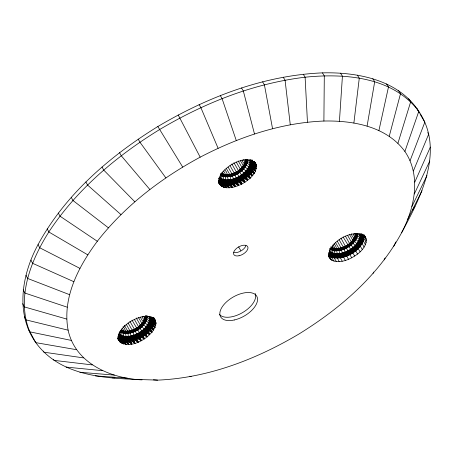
<?xml version="1.0" encoding="UTF-8"?>
<svg xmlns="http://www.w3.org/2000/svg" width="453" height="453" viewBox="0 0 453 453"><rect width="100%" height="100%" fill="white"/><g stroke="black" fill="none" stroke-linecap="round" stroke-linejoin="round"><path stroke-width="0.68" d="M254.603 163.227C254.49 158.08 254.688 167.995 252.678 169.416C251.273 171.783 249.399 173.833 247.344 175.651C242.933 179.473 237.649 182.327 231.981 183.759C227.74 184.739 222.638 185.237 218.997 182.361C217.497 180.849 220.985 185.526 220.526 185.334C222.18 186.868 224.388 187.514 226.585 187.757C231.902 188.08 237.117 186.376 241.811 184.003C248.844 180.056 259.41 172.106 255.333 162.933C248.89 156.727 238.714 160.707 231.891 164.399C225.339 168.34 214.994 177.021 220.526 185.334L218.997 182.361L222.123 186.517L220.707 183.454L224.161 187.332L222.848 184.173L226.585 187.757L225.362 184.496L229.326 187.78L228.17 184.416L232.31 187.395L231.2 183.941L235.447 186.625L234.36 183.069L238.64 185.481L237.559 181.84L241.811 184.003L240.702 180.283L244.858 182.231L243.708 178.448L247.7 180.215L246.483 176.381L250.249 178.018L248.946 174.139L252.434 175.69L251.036 171.795L254.195 173.312L252.678 169.416L255.481 170.951L253.839 167.066L256.251 168.663L254.478 164.813L254.603 163.227L256.483 166.528L254.478 164.813L254.28 165.73M142.066 379.869C111.161 378.685 75.204 363.414 68.126 330.18C62.004 297.825 78.556 266.46 97.31 241.285C124.779 205.996 160.991 178.295 200.181 157.168C238.465 137.208 280.464 122.763 323.895 121.036L324.297 75.861L322.411 72.871C263.94 75.328 207.791 96.942 157.854 126.523C109.881 156.126 65.238 194.439 38.063 244.586C21.937 274.241 15.085 313.436 35.793 342.644C63.556 380.463 115.73 378.47 157.604 380.129C207.774 378.017 255.951 359.472 298.793 334.099C339.954 308.697 378.255 275.826 401.568 232.802C420.984 196.981 444.965 150.169 418.799 111.353C398.43 79.751 357.451 71.982 322.411 72.871M118.023 338.516C126.155 344.507 137.35 339.054 144.62 334.031C148.488 331.098 152.129 327.411 153.669 322.706C154.784 319.11 152.842 314.693 155.979 323.125C155.164 336.483 126.302 353.674 117.927 338.68M245.69 159.598C244.343 169.762 230.543 177.684 221.16 173.38M245.922 159.513C244.569 169.784 230.939 177.548 221.375 173.788M246.172 159.467C244.779 169.983 230.503 178.176 220.798 173.72M246.421 159.45C245.005 170.13 230.509 178.448 220.651 173.924M246.67 159.462C245.249 170.215 230.979 178.346 220.962 174.405M246.913 159.513C245.475 170.396 231.024 178.629 220.888 174.643M247.14 159.592C245.673 170.673 230.628 179.303 220.401 174.609L220.328 178.267L219.314 179.36L218.816 180.73L219.116 182.468M220.385 174.841C230.702 179.575 245.871 170.872 247.349 159.699L247.531 159.83C246.047 171.075 230.781 179.83 220.407 175.068M247.531 159.83C246.659 171.098 230.804 180.124 220.464 175.283M247.689 159.988C246.726 171.325 230.928 180.305 220.554 175.481M247.808 160.164L250.322 161.415L251.783 161.115L253.221 161.398C251.675 175.39 231.579 186.942 218.816 180.73M253.221 161.398L253.635 161.613C252.072 175.792 231.715 187.485 218.788 181.194M253.635 161.613L254.008 161.885C252.423 176.189 231.874 188.001 218.827 181.647M401.568 232.802C414.495 208.255 421.596 176.019 404.891 151.461C386.579 126.393 353.074 120.373 323.895 121.036M117.956 338.623L120.022 341.93C118.935 339.897 117.973 336.817 120.272 335.192L120.294 331.505L121.019 330.248C130.362 333.833 142.735 326.636 145.198 317.134L146.647 317.213L149.835 319.161L152.282 319.139L154.082 320.509M339.427 121.302L342.423 76.166L340.52 73.176M330.707 246.908C339.914 251.902 353.68 243.793 355.599 233.89C361.035 233.052 354.206 242.247 352.808 243.159C348.402 247.213 342.757 250.124 336.738 250.662C333.618 252.593 328.555 245.401 329.807 251.726L328.759 252.791C340.135 259.903 362.298 247.361 361.42 233.793M118.001 336.403C129.801 343.855 152.027 331.035 152.157 317.225L150.685 317.174C150.617 330.124 129.111 342.632 118.29 334.739L119.06 334.093L119.207 332.74M355.837 233.816C353.878 243.754 341.217 250.917 331.63 247.893L331.126 249.008L331.154 252.729C328.55 254.762 330.254 258.38 332.004 260.345C340.758 263.901 350.48 259.212 357.581 254.048C363.034 249.931 369.591 241.789 364.274 235.113M356.081 233.776C354.093 243.878 341.222 251.16 331.477 248.085M356.335 233.765C354.314 244.025 341.239 251.421 331.341 248.301M356.585 233.788C354.54 244.269 340.333 252.581 330.458 247.95M356.822 233.839C354.756 244.456 340.373 252.87 330.373 248.176M357.055 233.924C354.959 244.648 340.43 253.153 330.322 248.414M357.258 234.037C355.146 244.92 340.022 253.833 329.903 248.346M357.445 234.173C355.322 245.124 340.101 254.093 329.92 248.572M252.446 169.813L254.575 164.094L254.008 161.885M353.884 122.984L359.286 78.131L357.36 75.136M367.094 126.059L374.699 81.721L372.762 78.726M150.838 327.995L151.03 327.032L153.482 323.272L153.686 317.593M378.923 130.504L388.498 86.902L386.551 83.901M250.719 172.191L250.951 171.228L253.595 167.644L255.481 170.951L253.017 168.822M389.24 136.262L400.531 93.618L398.572 90.611M397.927 143.273L410.673 101.8L408.697 98.782M404.891 151.461L418.799 111.353C392.91 76.784 344.778 73.137 305.112 77.208C253.425 83.426 204.116 103.069 159.581 129.569C116.517 156.002 76.795 189.49 48.833 231.976C30.493 260.922 16.093 298.091 29.762 331.828L71.438 340.435M248.567 174.524L248.907 173.573L252.31 170.011L254.195 173.312L251.489 171.206M152.061 326.211L146.817 331.681L146.415 332.615L141.251 335.764L140.713 336.596L134.977 338.81L133.85 339.665L138.137 342.077L137.049 338.436L141.302 340.599L140.198 336.879L144.354 338.827L143.199 335.044L147.191 336.811L145.974 332.972L149.739 334.608L148.442 330.735L151.931 332.287L150.526 328.391L151.03 327.032L152.406 325.616L154.099 319.988M410.061 160.73L424.829 122.168L420.163 114.326M413.374 170.985L428.691 134.133L427.694 132.61M373.085 273.346L373.64 272.066M414.795 182.117L430.35 147.117M246.041 176.738L246.472 175.821L250.554 172.389L252.434 175.69L249.507 173.561M414.308 193.997L429.784 160.979M384.189 259.88L385.084 257.995M411.924 206.494L426.998 175.56M393.719 246.319L395.877 241.959M407.66 219.479L422.026 190.707M243.221 178.771L243.725 177.899L248.363 174.711L250.249 178.018L247.128 175.832M412.451 210.492L414.92 206.251M240.186 180.571L240.741 179.756L245.815 176.913L247.7 180.215L244.427 177.95M153.941 321.59L153.42 322.343L153.669 322.706M237.027 182.072L237.61 181.336L242.978 178.929L244.858 182.231L241.472 179.852M134.382 339.49L134.977 338.81L137.582 338.204L138.159 337.44L143.686 334.716L144.167 333.827L148.822 330.35L149.128 329.393L141.936 323.544L138.522 317.559M233.827 183.244L234.416 182.593L239.926 180.702L241.811 184.003L238.352 181.483M153.261 323.85L152.48 324.659L152.723 325.022M131.211 340.418L131.795 339.829L136.783 338.555M230.685 184.048L231.256 183.488L236.76 182.18L238.64 185.481L235.158 182.797M128.154 340.967L128.703 340.469L131.795 339.829L132.791 339.999M153.839 318.04L154.094 319.818L155.979 323.125L153.969 321.409L155.741 325.26L153.329 323.663L154.971 327.542L152.174 326.013L153.686 329.909L150.526 328.391M227.683 184.462L228.216 184.003L233.561 183.323L235.447 186.625L231.981 183.759M125.3 341.109L125.798 340.718L129.66 340.741M224.915 184.473L225.39 184.116L230.424 184.094L232.31 187.395L228.912 184.337M222.463 184.082L222.853 183.822L227.446 184.473L229.326 187.78L226.036 184.513M124.36 325.237L127.774 331.222L128.703 340.469L127.667 341.013L131.8 343.991L130.691 340.531L131.795 339.829L129.915 330.775L126.161 324.195M220.385 183.301L224.699 184.45L226.585 187.757L223.442 184.292M148.256 330.928L146.817 331.681L140.334 325.124L136.24 317.949M153.822 322.14L153.42 322.343L151.41 321.075L149.484 321.018L146.336 318.867L144.915 318.652L143.55 316.256M153.006 324.433L152.48 324.659L150.526 323.244L148.686 322.978C146.449 320.509 142.91 320.418 142.214 316.67M145.758 333.153L144.167 333.827L138.493 326.613L134.399 319.433M358.736 233.601L359.982 234.178L360.928 233.856C361.783 247.089 340.158 259.331 329.059 252.395M253.125 168.624L252.559 168.85L251.081 167.604L248.833 167.049C246.37 164.507 242.853 164.026 242.083 160.022M119.145 339.456L121.03 342.757L119.433 339.637L121.614 343.108L120.198 340.044L123.652 343.923L122.344 340.764L126.076 344.348L124.852 341.092L125.798 340.718L126.698 341.086M218.754 182.146L222.276 184.026L224.161 187.332L221.206 183.669M151.681 326.806L151.03 327.032L150.045 328.986L151.931 332.287L149.003 330.158M251.642 171.002L250.951 171.228L249.546 169.881L247.474 169.065L244.597 166.415L243.357 165.855L240.288 160.475M142.961 335.209L141.251 335.764L132.038 320.18M149.881 329.184L149.128 329.393L149.365 329.767M249.694 173.369L248.907 173.573L241.936 167.485L238.182 160.906M150.685 317.174L149.728 317.462L146.948 315.934L146.727 319.15L144.892 322.74L139.632 327.949L135.022 330.724L127.774 333.046L123.522 333.114L120.305 331.97M139.943 337.026L138.159 337.44L134.331 329.121L129.892 321.341M147.661 331.5L146.817 331.681L147.049 332.06M247.344 175.651L246.472 175.821L240.249 169.043L236.155 161.863M145.085 333.685L144.167 333.827L144.394 334.206M244.665 177.78L243.725 177.899L241.341 174.722L238.346 170.481L233.912 162.706M142.225 335.684L141.251 335.764L141.472 336.149M241.726 179.705L240.741 179.756L231.84 163.997M139.162 337.434L138.159 337.44L138.375 337.83M112.168 377.825L114.954 377.876M238.618 181.359L237.61 181.336L234.105 172.865L230.011 165.69M95.306 375.865L127.616 378.187M153.403 379.824L157.604 380.129M135.985 338.889L134.977 338.81L133.052 339.92L134.937 343.221L130.691 340.531M79.892 372.275L114.405 375.107M66.093 367.094L102.576 370.667M235.424 182.706L234.416 182.593L231.891 173.737L228.136 167.157M92.259 364.908L54.054 360.373L53.516 359.286M189.824 376.245L191.223 376.409M83.573 357.898L43.918 352.196L43.386 351.109M76.602 349.71L35.793 342.644L28.165 328.584M232.242 183.697L231.256 183.488L230.917 182.587L230.77 179.462L229.699 174.36L226.285 168.374M68.126 330.18L25.9 319.858L24.309 316.63M117.899 337.779C130.164 345.52 153.261 332.196 153.397 317.842L155.668 321.194C150.753 312.491 138.21 317.219 131.387 320.996C125.017 324.999 116.325 331.907 118.918 340.413L117.978 338.765M66.704 319.054L24.241 306.879L22.65 303.657M229.161 184.309L228.216 184.003L227.927 183.091L228.193 179.898C227.202 176.308 227.876 172.803 224.864 169.926M67.186 307.174L24.807 293.017L23.216 289.812M118.363 338.85L122.735 340.854L125.798 340.718L125.991 341.115M69.575 294.676L27.593 278.436L25.997 275.243M73.839 281.692L32.565 263.289L30.968 260.113M226.268 184.518L225.39 184.116L225.09 182.712L225.798 179.994C224.79 176.823 226.415 173.709 223.584 171.2M120.832 330.407C130.481 334.127 144.637 326.222 145.345 315.656M120.668 330.599C130.413 334.354 144.32 326.528 145.623 316.081M120.532 330.809C130.424 334.62 144.547 326.675 145.872 316.064M120.419 331.03C130.458 334.897 144.779 326.84 146.115 316.075M120.339 331.268C130.504 335.18 145 327.026 146.359 316.126M120.294 331.505C130.56 335.458 145.215 327.219 146.585 316.205M120.283 331.738C130.707 335.758 146.002 327.219 146.761 315.803M120.362 332.179C130.889 336.239 146.33 327.615 147.1 316.092M79.926 268.369L39.671 247.746L38.063 244.586M218.42 181.806L220.237 183.21L222.123 186.517L219.382 182.667M122.146 340.724L120.855 340.005L120.668 339.104L121.03 337.179L121.874 335.99L121.727 332.213L122.333 330.9L121.308 329.105M123.975 341.03L120.526 340.197L118.007 338.204M87.78 254.852L48.833 231.976L47.22 228.833M219.082 179.801C230.9 186.053 252.95 173.81 251.976 159.994M218.918 180.26C230.962 186.636 253.448 174.156 252.451 160.068M223.646 184.326L222.853 183.822L222.621 182.429L223.646 179.745L223.357 175.928L223.873 174.586L222.508 172.197M97.31 241.285L59.949 216.149L58.324 213.023M143.918 334.546L147.191 336.811L145.305 333.51M146.625 332.428L149.739 334.608L147.859 331.307M140.962 336.443L144.354 338.827L142.469 335.526M137.848 338.08L141.302 340.599L139.422 337.298M330.067 248.98C339.869 254.784 357.683 244.762 357.445 233.346M329.41 252.038C340.616 258.629 360.933 247.14 360.441 233.986M328.516 253.227C340.152 260.492 362.808 247.666 361.913 233.799M328.85 254.054C340.849 260.475 362.434 248.255 362.491 234.484M328.748 254.524C340.945 261.047 362.887 248.629 362.944 234.631M328.719 254.988C341.075 261.596 363.3 249.02 363.357 234.841M328.759 255.441C341.234 262.111 363.668 249.416 363.725 235.101M328.872 255.866C341.426 262.638 364.841 249.495 363.935 234.773M328.68 256.551L330.413 259.167L332.004 260.345M108.409 227.825L72.899 200.441L71.263 197.332M134.649 339.393L138.137 342.077L136.251 338.776M150.979 327.796L153.686 329.909L151.806 326.607M121.58 340.571L120.855 340.005L121.036 340.396M131.472 340.35L134.937 343.221L133.85 339.665M124.852 341.092L128.822 344.371L127.667 341.013M120.034 339.976L118.963 339.065L119.575 339.727M152.508 325.418L154.971 327.542L153.091 324.24M221.37 183.737L220.685 183.137L220.509 181.761L221.806 179.161L221.721 175.413L222.366 174.116L221.687 172.916M120.962 214.609L87.542 185.028L85.889 181.93M128.403 340.928L131.8 343.991L129.92 340.69L131.795 339.829L131.999 340.22M119.717 331.715C129.949 337.411 146.512 327.87 147.225 316.268M119.06 334.093C129.111 341.726 151.455 329.105 149.354 316.471M118.652 334.393C128.992 342.236 151.97 329.257 149.807 316.268M118.42 335.526C129.739 342.672 151.059 330.373 151.183 317.123M118.182 335.956C129.751 343.261 151.551 330.684 151.681 317.14M117.899 336.868C129.892 344.439 152.48 331.409 152.616 317.372L153.029 317.581C152.893 331.8 130.011 344.999 117.859 337.326M254.048 166.489L256.251 168.663L254.365 165.362M153.539 323.085L155.741 325.26L153.861 321.958M125.532 341.109L128.822 344.371L126.936 341.069L128.703 340.469L128.901 340.866M365.214 236.766C354.02 226.93 325.883 242.91 329.308 257.649M134.824 201.789L103.714 170.073L102.05 166.987M244.858 182.231L242.23 179.399L240.741 179.756L240.962 180.147M141.721 335.996L144.354 338.827M247.7 180.215L245.13 177.44L243.725 177.899L243.952 178.284M144.62 334.031L147.191 336.811M241.811 184.003L239.144 181.104L237.61 181.336L237.825 181.727M138.635 337.695L141.302 340.599M250.249 178.018L247.757 175.277L246.472 175.821L246.704 176.2M147.253 331.873L149.739 334.608M122.939 340.882L126.076 344.348L124.196 341.047L125.798 340.718L125.453 338.81L126.064 336.596C125.198 332.938 126.228 329.512 123.029 326.607M219.614 177.468C229.609 185.181 251.902 172.497 249.909 159.852L250.367 159.643C252.417 172.655 229.484 185.696 219.207 177.763M218.85 178.108C229.422 186.183 252.128 173.165 250.996 160.051M218.539 178.499C229.377 186.772 252.655 173.431 251.489 159.988M238.64 185.481L235.956 182.502L234.416 182.593L234.626 182.984M135.453 339.093L138.137 342.077M252.434 175.69L250.045 172.978L248.907 173.573L249.139 173.952M149.535 329.574L151.931 332.287M235.447 186.625L232.768 183.55L231.256 183.488L231.46 183.884M132.259 340.146L134.937 343.221M254.552 164.269L256.483 166.528L254.575 162.723L256.177 164.598L255.005 162.457M154.043 320.866L155.979 323.125L154.065 319.314M149.847 189.507L121.245 155.741L119.558 152.672M254.195 173.312L251.913 170.605L250.951 171.228L251.194 171.602M151.41 327.202L153.686 329.909M232.31 187.395L229.665 184.229L228.216 184.003L228.414 184.399M129.156 340.82L131.8 343.991M219.512 182.769L218.941 182.078L222.123 186.517M120.696 340.265L123.652 343.923L121.766 340.622M255.481 170.951L253.323 168.233L252.559 168.85L252.802 169.218M229.326 187.78L226.732 184.507L225.39 184.116L225.583 184.507M152.814 324.829L154.971 327.542M126.228 341.103L128.822 344.371M226.585 187.757L224.059 184.382L222.853 183.822L223.04 184.218M123.556 340.979L126.076 344.348M254.224 165.923L256.251 168.663M153.714 322.519L155.741 325.26M329.184 250.877C338.816 259.529 361.035 246.608 359.982 234.178M165.866 177.893L139.932 142.191L138.227 139.133M254.512 162.231L256.177 164.598L254.609 161.846M154.009 318.827L155.668 321.194L153.918 317.983M224.161 187.332L221.727 183.861L220.685 183.137L220.866 183.533M121.223 340.458L123.652 343.923M153.952 318.504L153.709 318.153L154.037 318.986M254.603 163.567L254.32 162.202L254.563 162.553M357.604 234.331L360.243 235.809C363.3 234.535 365.582 237.848 366.364 240.356M254.512 164.632L252.712 163.222L250.277 163.171L247.1 161.155L245.651 161.03L244.971 159.835M254.592 163.743L256.483 166.528M154.088 320.339L155.979 323.125M253.918 166.874L252.145 165.368L249.779 165.068L246.653 162.848L245.243 162.582L243.538 159.592M151.274 327.4L149.598 325.718L147.463 324.994C144.841 322.332 141.449 321.228 140.526 317.117M218.635 182.202L220.526 185.334L218.539 182.083M303.244 74.218L305.112 77.208L307.451 122.197M218.742 182.463L220.526 185.334M117.882 338.482L120.022 341.93L118.137 338.629M283.227 77.203L285.073 80.198L290.277 124.756M254.422 161.755L256.177 164.598M182.706 167.072L157.854 126.523M262.576 81.795L264.405 84.796L272.553 128.697M118.131 338.799L120.022 341.93M241.517 87.944L243.323 90.951L254.49 133.975M220.288 95.583L222.072 98.601L236.273 140.526M199.11 104.632L200.877 107.65L218.103 148.29M178.222 114.977L200.181 157.168M348.527 259.314L346.013 254.75L343.249 247.015L339.155 239.835M345.328 260.458L342.87 255.871L341.035 247.802L337.281 241.223M342.191 261.228L339.784 256.63L339.778 253.476L338.81 249.671L338.867 248.34L335.452 242.355M339.212 261.608L336.851 257.004L337.253 253.799C336.324 250.175 337.179 246.704 334.071 243.816M336.466 261.585C334.92 259.484 333.006 256.273 334.931 253.776C333.957 250.583 335.758 247.514 332.853 244.999M334.042 261.16C332.383 259.127 330.577 255.69 332.881 253.42L332.661 249.62L333.221 248.289L332.196 246.494M330.413 259.167L328.521 255.866C340.939 263.623 365.135 249.931 364.178 235.124L366.058 238.431M366.132 242.497C365.248 240.022 363.164 236.721 360.044 237.621L356.873 235.537L355.441 235.367L354.416 233.572M365.361 244.779C364.365 242.366 362.525 239.076 359.393 239.552C357.377 237.157 353.878 237.378 353.198 233.958M364.076 247.145C362.961 244.796 361.375 241.557 358.306 241.557C355.622 238.929 352.174 237.995 351.285 233.805M362.315 249.524L359.58 245.118L356.811 243.567L353.997 240.837L352.796 240.232L349.388 234.252M360.129 251.845L357.428 247.406L351.285 241.845L347.53 235.266M357.581 254.048L354.92 249.569L349.518 243.369L345.424 236.189M354.739 256.064L343.119 236.987M341.007 238.216L351.692 257.836M218.488 182.168L219.428 183.822L218.471 182.032M238.646 246.896L240.747 250.583M154.201 318.431L154.83 319.529L153.992 318.029M154.099 318.442L155.668 321.194M128.029 322.893L132.123 330.067L135.187 339.201M122.219 328.289C124.841 330.622 122.803 333.499 123.828 336.46L122.927 338.663L123.341 340.956M119.728 339.807L121.614 343.108M416.817 108.324L419.495 113.125M218.539 182.225L219.428 183.822M118.329 339.348L118.918 340.413L118.035 338.68M119.286 339.546L121.03 342.757M117.961 338.629L118.918 340.413M254.32 162.202L254.603 163.052M254.41 165.175L254.263 164.269L253.686 167.451M255.158 293.499A20.793 10.985 -29.7 0 1 242.638 312.564A20.793 10.985 -29.7 0 1 219.388 314.433M245.917 245.713A7.995 4.224 -29.7 0 1 233.867 252.542M239.054 255.752A7.995 4.224 -29.7 0 0 247.706 246.642A7.995 4.224 -29.7 0 0 235.492 249.36A7.995 4.224 -29.7 0 0 239.054 255.752M234.292 319.977A20.793 10.985 -29.7 0 0 256.789 296.29A20.793 10.985 -29.7 0 0 225.028 303.351A20.793 10.985 -29.7 0 0 234.292 319.977"/></g></svg>
